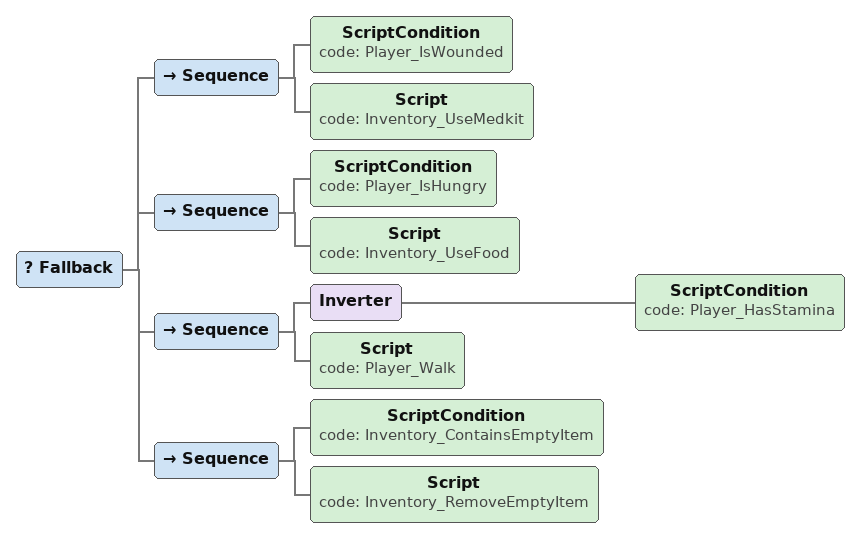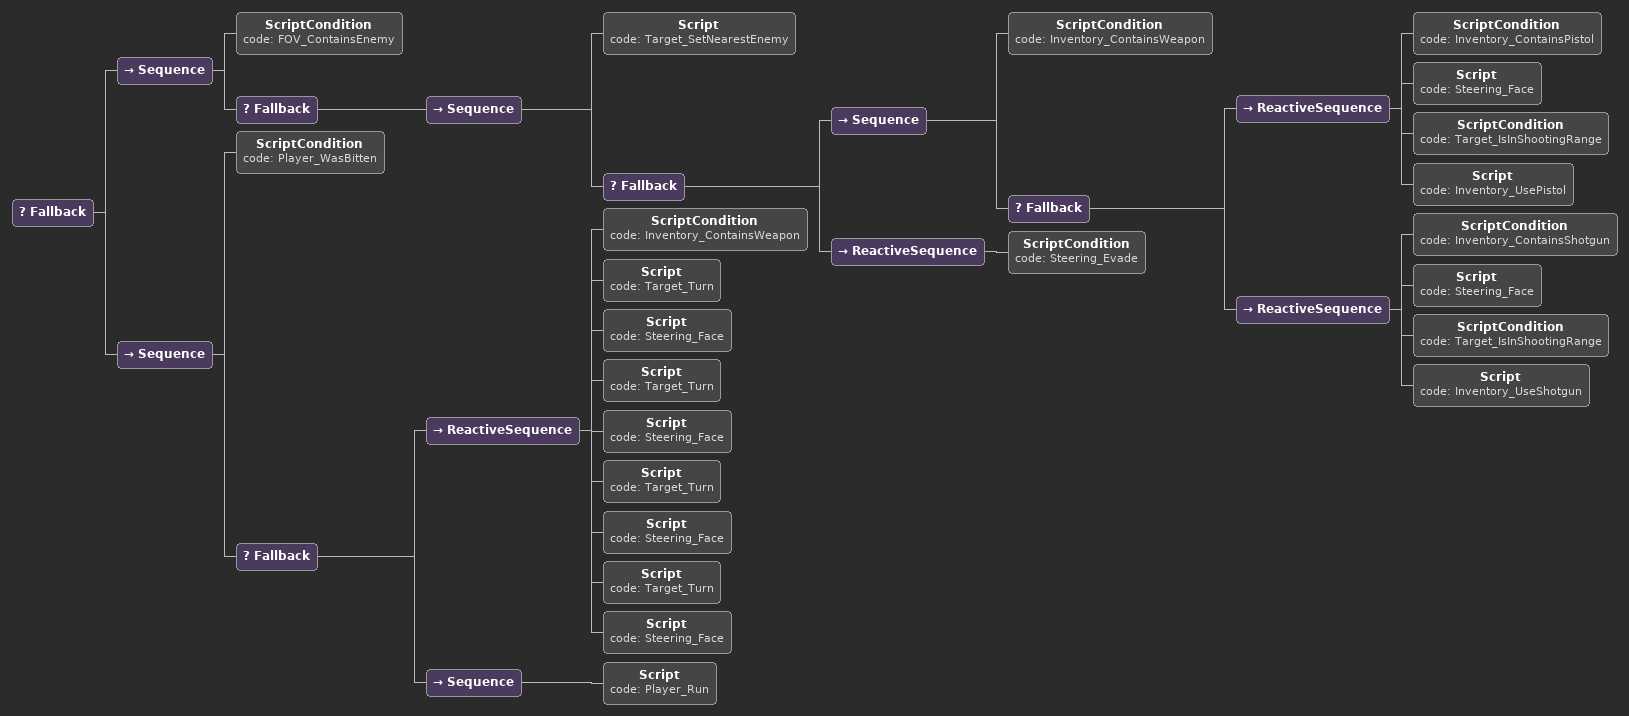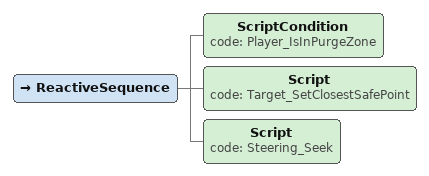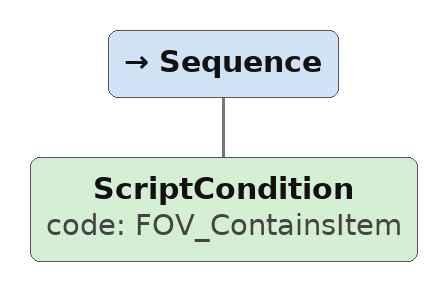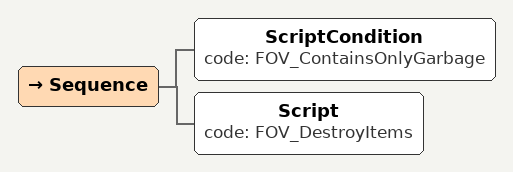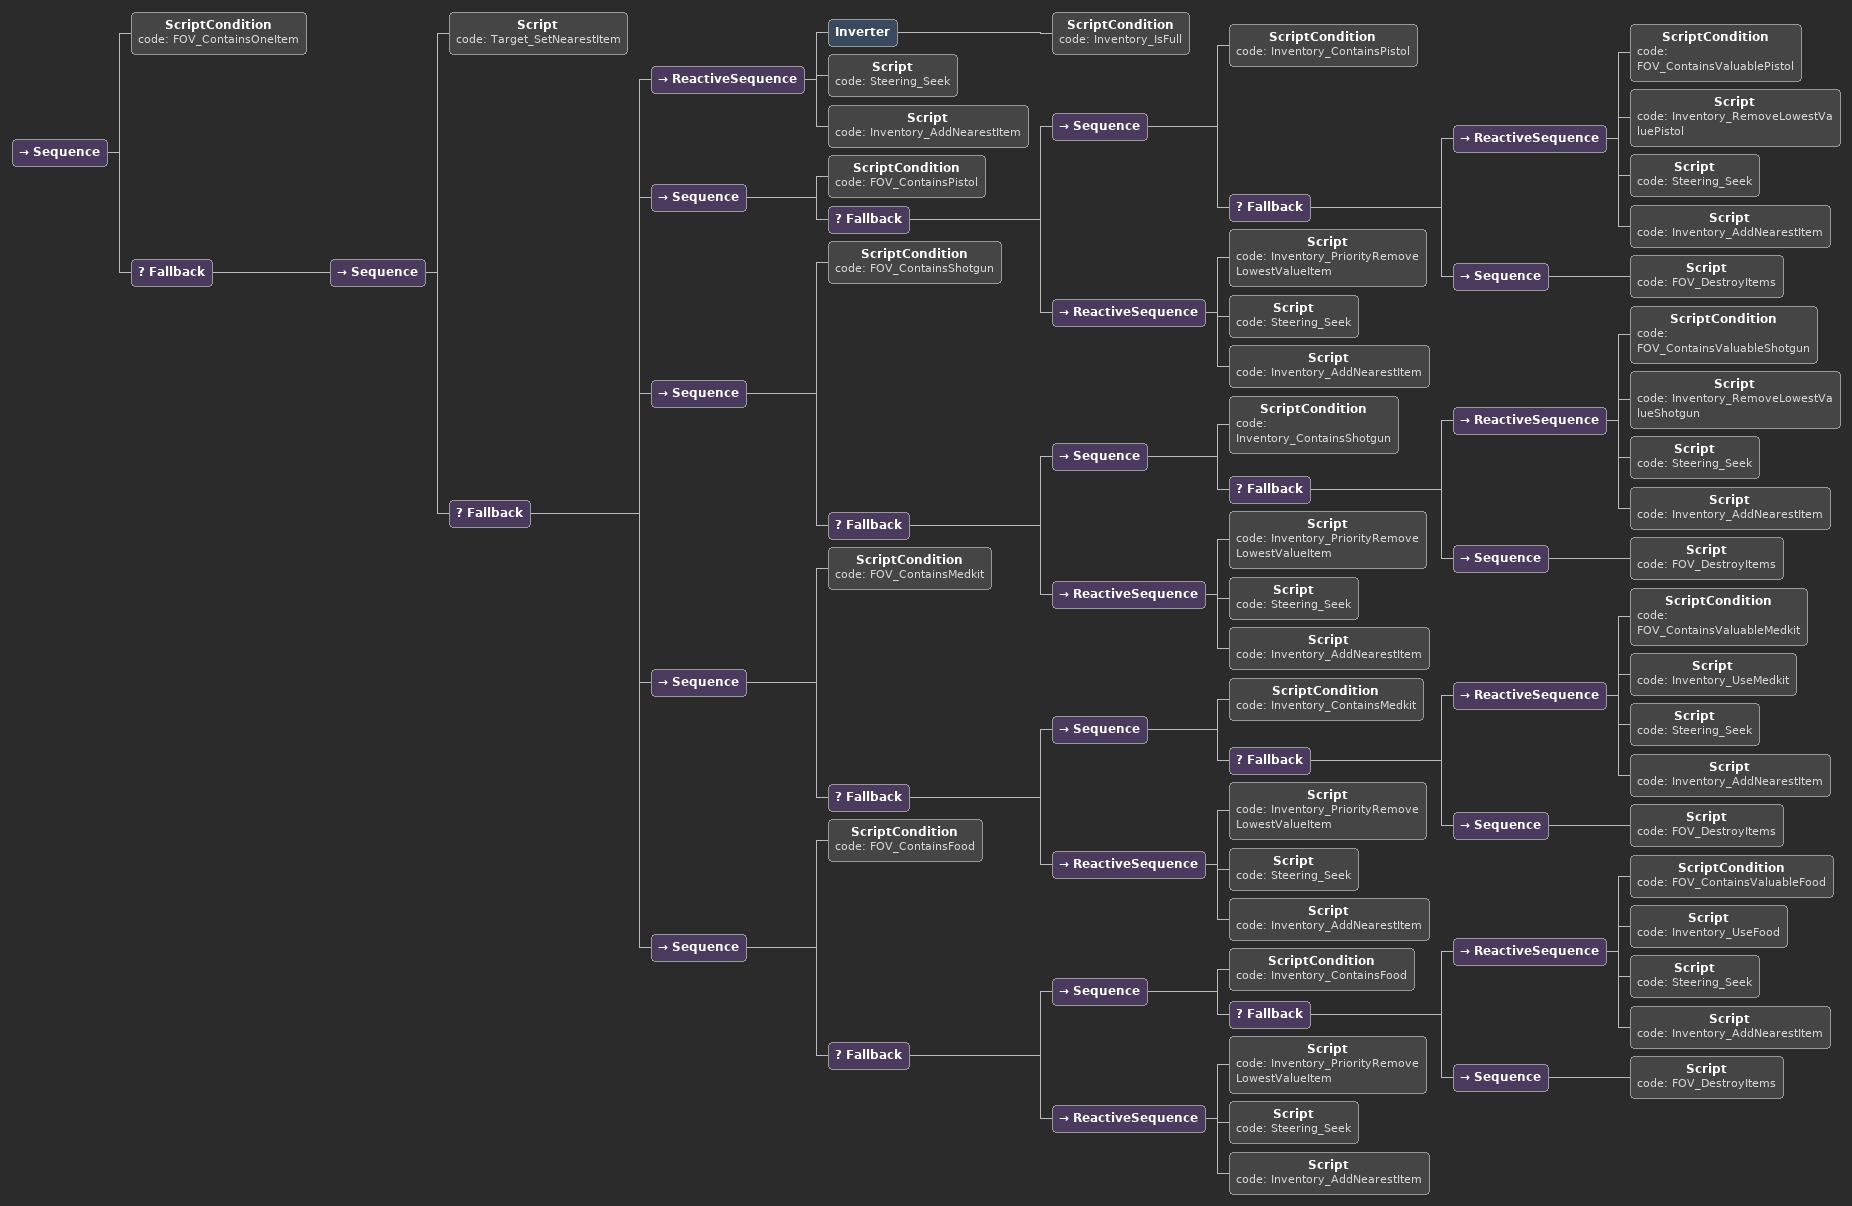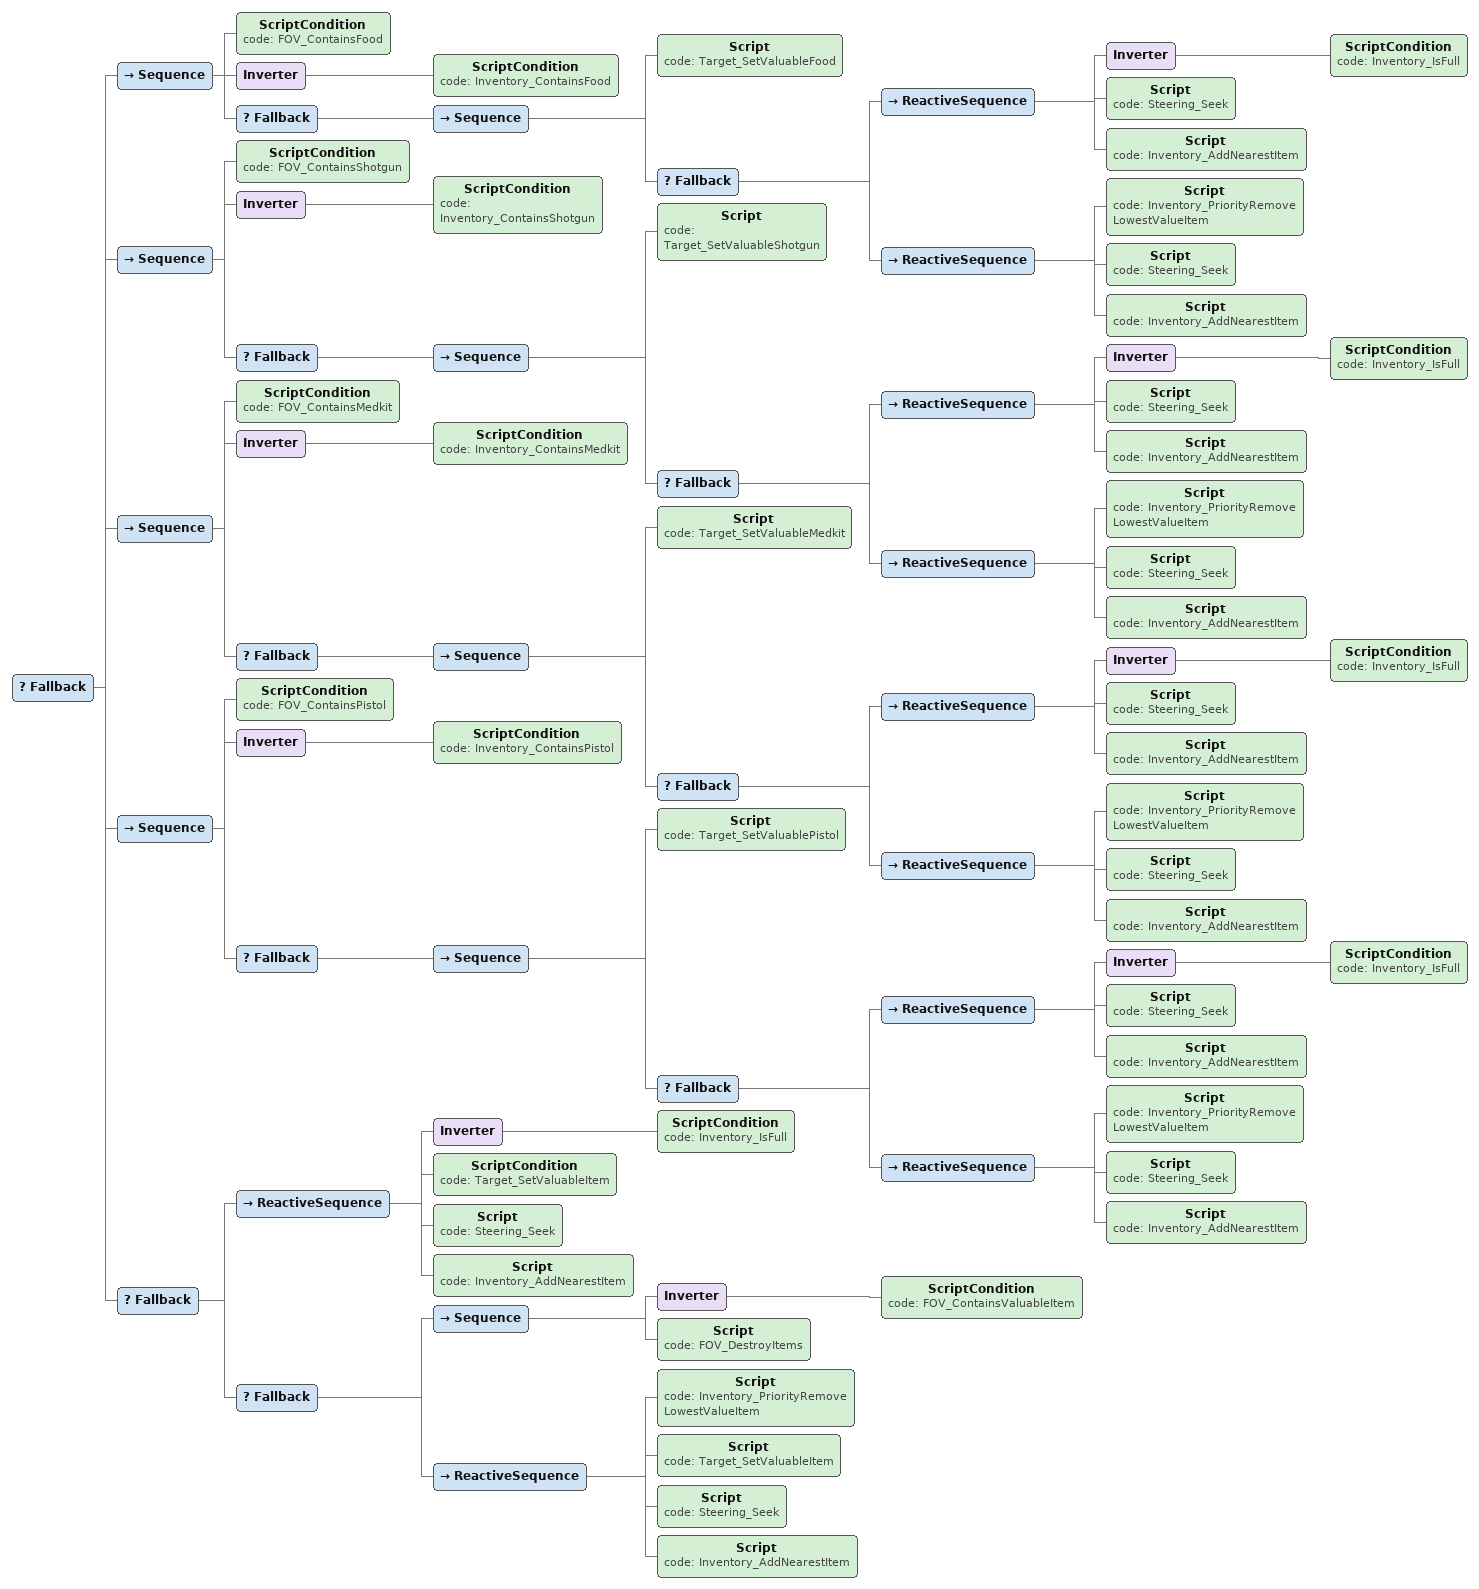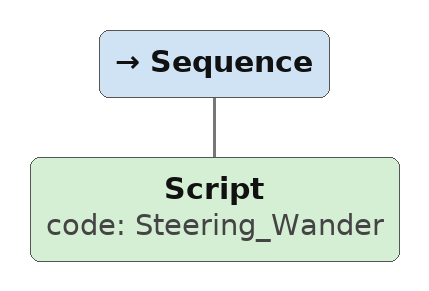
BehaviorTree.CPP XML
<Fallback>
  <Sequence>
    <ScriptCondition code="Player_IsWounded"/>
    <Script code="Inventory_UseMedkit"/>
  </Sequence>
  <Sequence>
    <ScriptCondition code="Player_IsHungry"/>
    <Script code="Inventory_UseFood"/>
  </Sequence>
  <Sequence>
    <Inverter>
      <ScriptCondition code="Player_HasStamina"/>
    </Inverter>
    <Script code="Player_Walk"/>
  </Sequence>
  <Sequence>
    <ScriptCondition code="Inventory_ContainsEmptyItem"/>
    <Script code="Inventory_RemoveEmptyItem"/>
  </Sequence>
</Fallback>

<Fallback>
  <Sequence>
    <ScriptCondition code="FOV_ContainsEnemy"/>
    <Fallback>
      <Sequence>
        <Script code="Target_SetNearestEnemy"/>
        <Fallback>
          <Sequence>
            <ScriptCondition code="Inventory_ContainsWeapon"/>
            <Fallback>
              <ReactiveSequence>
                <ScriptCondition code="Inventory_ContainsPistol"/>
                <Script code="Steering_Face"/>
                <ScriptCondition code="Target_IsInShootingRange"/>
                <Script code="Inventory_UsePistol"/>
              </ReactiveSequence>
              <ReactiveSequence>
                <ScriptCondition code="Inventory_ContainsShotgun"/>
                <Script code="Steering_Face"/>
                <ScriptCondition code="Target_IsInShootingRange"/>
                <Script code="Inventory_UseShotgun"/>
              </ReactiveSequence>
            </Fallback>
          </Sequence>
          <ReactiveSequence>
            <ScriptCondition code="Steering_Evade"/>
          </ReactiveSequence>
        </Fallback>
      </Sequence>
    </Fallback>
  </Sequence>
  <Sequence>
    <ScriptCondition code="Player_WasBitten"/>
    <Fallback>
      <ReactiveSequence>
        <ScriptCondition code="Inventory_ContainsWeapon"/>
        <Script code="Target_Turn"/>
        <Script code="Steering_Face"/>
        <Script code="Target_Turn"/>
        <Script code="Steering_Face"/>
        <Script code="Target_Turn"/>
        <Script code="Steering_Face"/>
        <Script code="Target_Turn"/>
        <Script code="Steering_Face"/>
      </ReactiveSequence>
      <Sequence>
        <Script code="Player_Run"/>
      </Sequence>
    </Fallback>
  </Sequence>
</Fallback>

<ReactiveSequence>
  <ScriptCondition code="Player_IsInPurgeZone"/>
  <Script code="Target_SetClosestSafePoint"/>
  <Script code="Steering_Seek"/>
</ReactiveSequence>

<Sequence>
  <ScriptCondition code="FOV_ContainsItem"/>
</Sequence>

<Sequence>
  <ScriptCondition code="FOV_ContainsOnlyGarbage"/>
  <Script code="FOV_DestroyItems"/>
</Sequence>

<Sequence>
  <ScriptCondition code="FOV_ContainsOneItem"/>
  <Fallback>
    <Sequence>
      <Script code="Target_SetNearestItem"/>
      <Fallback>
        <ReactiveSequence>
          <Inverter>
            <ScriptCondition code="Inventory_IsFull"/>
          </Inverter>
          <Script code="Steering_Seek"/>
          <Script code="Inventory_AddNearestItem"/>
        </ReactiveSequence>
        <Sequence>
          <ScriptCondition code="FOV_ContainsPistol"/>
          <Fallback>
            <Sequence>
              <ScriptCondition code="Inventory_ContainsPistol"/>
              <Fallback>
                <ReactiveSequence>
                  <ScriptCondition code="FOV_ContainsValuablePistol"/>
                  <Script code="Inventory_RemoveLowestValuePistol"/>
                  <Script code="Steering_Seek"/>
                  <Script code="Inventory_AddNearestItem"/>
                </ReactiveSequence>
                <Sequence>
                  <Script code="FOV_DestroyItems"/>
                </Sequence>
              </Fallback>
            </Sequence>
            <ReactiveSequence>
              <Script code="Inventory_PriorityRemoveLowestValueItem"/>
              <Script code="Steering_Seek"/>
              <Script code="Inventory_AddNearestItem"/>
            </ReactiveSequence>
          </Fallback>
        </Sequence>
        <Sequence>
          <ScriptCondition code="FOV_ContainsShotgun"/>
          <Fallback>
            <Sequence>
              <ScriptCondition code="Inventory_ContainsShotgun"/>
              <Fallback>
                <ReactiveSequence>
                  <ScriptCondition code="FOV_ContainsValuableShotgun"/>
                  <Script code="Inventory_RemoveLowestValueShotgun"/>
                  <Script code="Steering_Seek"/>
                  <Script code="Inventory_AddNearestItem"/>
                </ReactiveSequence>
                <Sequence>
                  <Script code="FOV_DestroyItems"/>
                </Sequence>
              </Fallback>
            </Sequence>
            <ReactiveSequence>
              <Script code="Inventory_PriorityRemoveLowestValueItem"/>
              <Script code="Steering_Seek"/>
              <Script code="Inventory_AddNearestItem"/>
            </ReactiveSequence>
          </Fallback>
        </Sequence>
        <Sequence>
          <ScriptCondition code="FOV_ContainsMedkit"/>
          <Fallback>
            <Sequence>
              <ScriptCondition code="Inventory_ContainsMedkit"/>
              <Fallback>
                <ReactiveSequence>
                  <ScriptCondition code="FOV_ContainsValuableMedkit"/>
                  <Script code="Inventory_UseMedkit"/>
                  <Script code="Steering_Seek"/>
                  <Script code="Inventory_AddNearestItem"/>
                </ReactiveSequence>
                <Sequence>
                  <Script code="FOV_DestroyItems"/>
                </Sequence>
              </Fallback>
            </Sequence>
            <ReactiveSequence>
              <Script code="Inventory_PriorityRemoveLowestValueItem"/>
              <Script code="Steering_Seek"/>
              <Script code="Inventory_AddNearestItem"/>
            </ReactiveSequence>
          </Fallback>
        </Sequence>
        <Sequence>
          <ScriptCondition code="FOV_ContainsFood"/>
          <Fallback>
            <Sequence>
              <ScriptCondition code="Inventory_ContainsFood"/>
              <Fallback>
                <ReactiveSequence>
                  <ScriptCondition code="FOV_ContainsValuableFood"/>
                  <Script code="Inventory_UseFood"/>
                  <Script code="Steering_Seek"/>
                  <Script code="Inventory_AddNearestItem"/>
                </ReactiveSequence>
                <Sequence>
                  <Script code="FOV_DestroyItems"/>
                </Sequence>
              </Fallback>
            </Sequence>
            <ReactiveSequence>
              <Script code="Inventory_PriorityRemoveLowestValueItem"/>
              <Script code="Steering_Seek"/>
              <Script code="Inventory_AddNearestItem"/>
            </ReactiveSequence>
          </Fallback>
        </Sequence>
      </Fallback>
    </Sequence>
  </Fallback>
</Sequence>

<Fallback>
  <Sequence>
    <ScriptCondition code="FOV_ContainsFood"/>
    <Inverter>
      <ScriptCondition code="Inventory_ContainsFood"/>
    </Inverter>
    <Fallback>
      <Sequence>
        <Script code="Target_SetValuableFood"/>
        <Fallback>
          <ReactiveSequence>
            <Inverter>
              <ScriptCondition code="Inventory_IsFull"/>
            </Inverter>
            <Script code="Steering_Seek"/>
            <Script code="Inventory_AddNearestItem"/>
          </ReactiveSequence>
          <ReactiveSequence>
            <Script code="Inventory_PriorityRemoveLowestValueItem"/>
            <Script code="Steering_Seek"/>
            <Script code="Inventory_AddNearestItem"/>
          </ReactiveSequence>
        </Fallback>
      </Sequence>
    </Fallback>
  </Sequence>
  <Sequence>
    <ScriptCondition code="FOV_ContainsShotgun"/>
    <Inverter>
      <ScriptCondition code="Inventory_ContainsShotgun"/>
    </Inverter>
    <Fallback>
      <Sequence>
        <Script code="Target_SetValuableShotgun"/>
        <Fallback>
          <ReactiveSequence>
            <Inverter>
              <ScriptCondition code="Inventory_IsFull"/>
            </Inverter>
            <Script code="Steering_Seek"/>
            <Script code="Inventory_AddNearestItem"/>
          </ReactiveSequence>
          <ReactiveSequence>
            <Script code="Inventory_PriorityRemoveLowestValueItem"/>
            <Script code="Steering_Seek"/>
            <Script code="Inventory_AddNearestItem"/>
          </ReactiveSequence>
        </Fallback>
      </Sequence>
    </Fallback>
  </Sequence>
  <Sequence>
    <ScriptCondition code="FOV_ContainsMedkit"/>
    <Inverter>
      <ScriptCondition code="Inventory_ContainsMedkit"/>
    </Inverter>
    <Fallback>
      <Sequence>
        <Script code="Target_SetValuableMedkit"/>
        <Fallback>
          <ReactiveSequence>
            <Inverter>
              <ScriptCondition code="Inventory_IsFull"/>
            </Inverter>
            <Script code="Steering_Seek"/>
            <Script code="Inventory_AddNearestItem"/>
          </ReactiveSequence>
          <ReactiveSequence>
            <Script code="Inventory_PriorityRemoveLowestValueItem"/>
            <Script code="Steering_Seek"/>
            <Script code="Inventory_AddNearestItem"/>
          </ReactiveSequence>
        </Fallback>
      </Sequence>
    </Fallback>
  </Sequence>
  <Sequence>
    <ScriptCondition code="FOV_ContainsPistol"/>
    <Inverter>
      <ScriptCondition code="Inventory_ContainsPistol"/>
    </Inverter>
    <Fallback>
      <Sequence>
        <Script code="Target_SetValuablePistol"/>
        <Fallback>
          <ReactiveSequence>
            <Inverter>
              <ScriptCondition code="Inventory_IsFull"/>
            </Inverter>
            <Script code="Steering_Seek"/>
            <Script code="Inventory_AddNearestItem"/>
          </ReactiveSequence>
          <ReactiveSequence>
            <Script code="Inventory_PriorityRemoveLowestValueItem"/>
            <Script code="Steering_Seek"/>
            <Script code="Inventory_AddNearestItem"/>
          </ReactiveSequence>
        </Fallback>
      </Sequence>
    </Fallback>
  </Sequence>
  <Fallback>
    <ReactiveSequence>
      <Inverter>
        <ScriptCondition code="Inventory_IsFull"/>
      </Inverter>
      <ScriptCondition code="Target_SetValuableItem"/>
      <Script code="Steering_Seek"/>
      <Script code="Inventory_AddNearestItem"/>
    </ReactiveSequence>
    <Fallback>
      <Sequence>
        <Inverter>
          <ScriptCondition code="FOV_ContainsValuableItem"/>
        </Inverter>
        <Script code="FOV_DestroyItems"/>
      </Sequence>
      <ReactiveSequence>
        <Script code="Inventory_PriorityRemoveLowestValueItem"/>
        <Script code="Target_SetValuableItem"/>
        <Script code="Steering_Seek"/>
        <Script code="Inventory_AddNearestItem"/>
      </ReactiveSequence>
    </Fallback>
  </Fallback>
</Fallback>

<Sequence>
  <Script code="Steering_Wander"/>
</Sequence>
